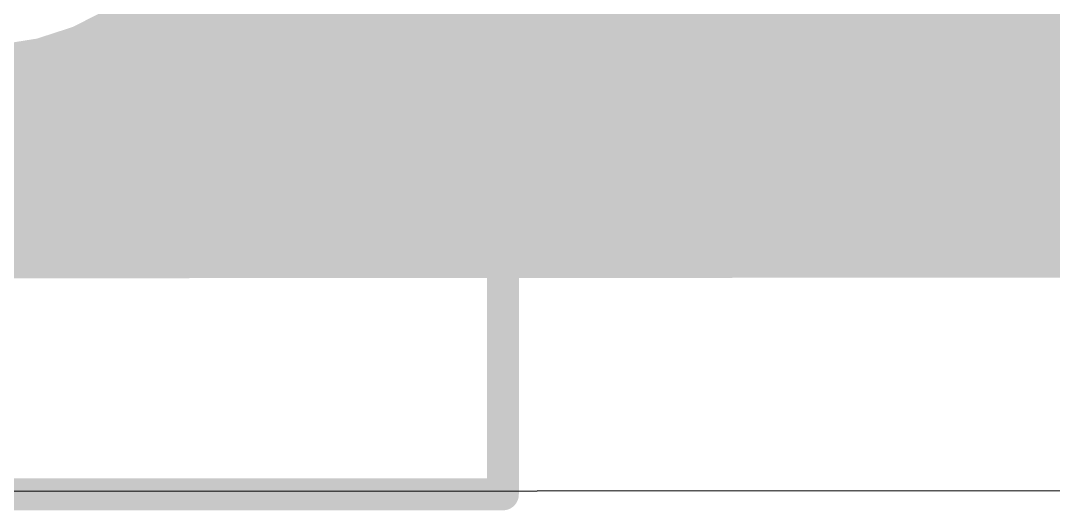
# Model space of a CAD drawing. Extents: x -0.1 to 57, y -0.1 to 41.
# Drawn here: x 7.692 to 12.62, y -0.087 to 2.25 of the extents above; entities that cross this region are included whole.
import ezdxf

# ---------------------------------------------------------------- set-up
doc = ezdxf.new("R2010")
doc.units = 0
for name, color, linetype in [('16', 175, 'CONTINUOUS'), ('20', 30, 'CONTINUOUS'), ('21', 253, 'CONTINUOUS')]:
    doc.layers.add(name, color=color, linetype=linetype)

msp = doc.modelspace()

# ---------------------------------------------------------------- linework, layer by layer
at = {"layer": '16', "const_width": 0.1524}
for points in [[(8.1423, 2.2371), (8.2984, 2.3505)], [(8.2097, 2.286), (17.9754, 2.286)], [(7.9704, 2.1495), (8.1423, 2.2371)], [(7.787, 2.0899), (7.9704, 2.1495)], [(7.9215, 2.1336), (23.0784, 2.1336)], [(7.5965, 2.0597), (7.787, 2.0899)], [(1.0922, 1.9812), (55.8411, 1.9812)], [(1.0922, 1.8288), (55.8409, 1.8288)], [(1.0922, 1.6764), (55.8406, 1.6764)], [(1.0922, 1.524), (55.8403, 1.524)], [(1.0922, 1.3716), (55.8401, 1.3716)], [(1.0922, 1.2192), (55.8398, 1.2192)], [(55.8397, 1.1265), (1.0922, 1.0929)]]:
    msp.add_lwpolyline(points, dxfattribs=at)
at = {"layer": '16', "const_width": 0.0762}
for points in [[(8.2097, 2.3241, 1), (8.2097, 2.2479)], [(8.1199, 2.2679, 1), (8.1647, 2.2062)], [(8.1596, 2.2031, 1), (8.125, 2.271)], [(7.9531, 2.1834, 1), (7.9877, 2.1155)], [(7.9822, 2.1133, 1), (7.9587, 2.1857)], [(7.9215, 2.1717, 1), (7.9215, 2.0955)], [(7.7752, 2.1261, 1), (7.7988, 2.0536)], [(7.7929, 2.0522, 1), (7.781, 2.1275)]]:
    msp.add_lwpolyline(points, format="xyb", dxfattribs=at)
at = {"layer": '20'}
msp.add_line((0, 0), (56.93, 0.035), dxfattribs=at)
at = {"layer": '21', "const_width": 0.1524}
for points in [[(9.993, 2.3776), (9.993, -0.0104)], [(0.011, -0.0104), (9.993, -0.0104)]]:
    msp.add_lwpolyline(points, dxfattribs=at)
at = {"layer": '21', "const_width": 0.0762}
for points in [[(9.993, -0.0485, 1), (9.993, 0.0277)], [(9.9549, -0.0104, 1), (10.0311, -0.0104)]]:
    msp.add_lwpolyline(points, format="xyb", dxfattribs=at)

doc.saveas('drawing.dxf')
